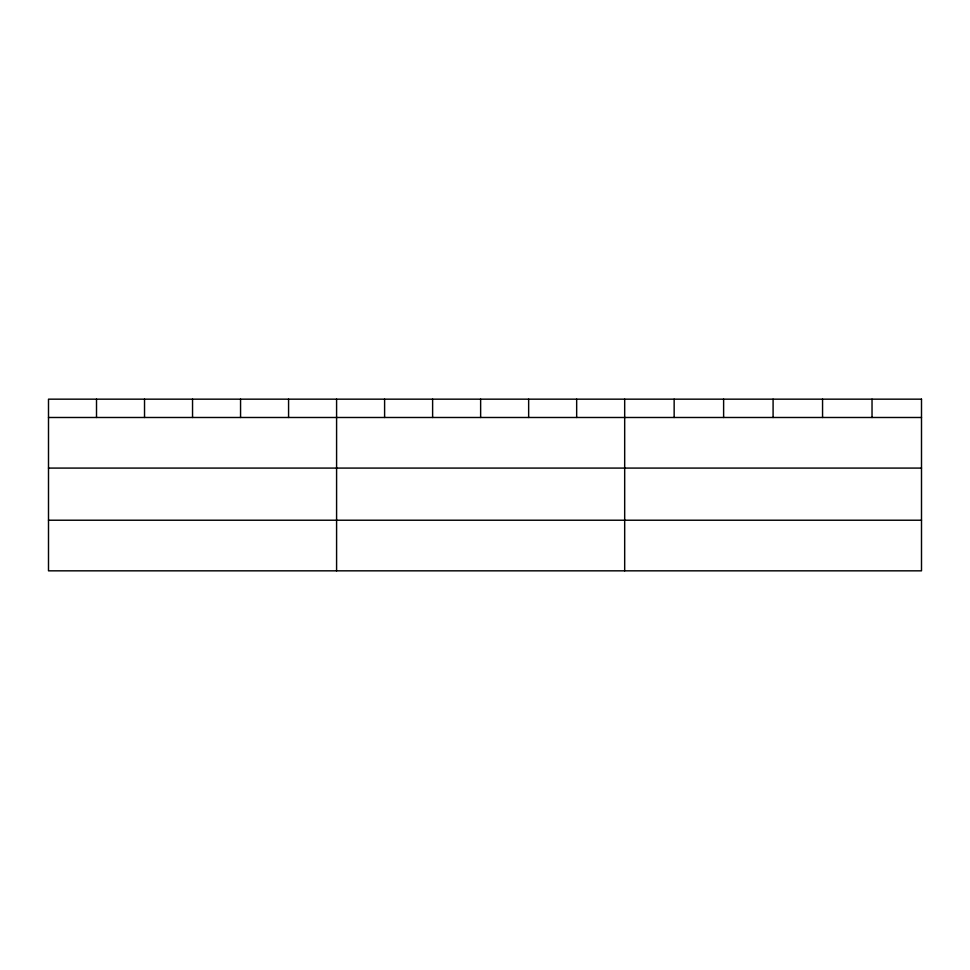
<?xml version="1.0" encoding="UTF-8"?>
<svg xmlns="http://www.w3.org/2000/svg" width="970" height="970" viewBox="0 0 970 970"><rect width="100%" height="100%" fill="white"/><g stroke="black" fill="none" stroke-linecap="round" stroke-linejoin="round"><path stroke-width="1.45" d="M48.5 417.488L921.5 417.488M48.5 468.086L921.5 468.086M48.5 520.223L921.5 520.223M872.03 399.167L872.03 417.488M822.56 399.167L822.56 417.488M773.09 399.167L773.09 417.488M723.62 399.167L723.62 417.488M674.15 399.167L674.15 417.488M624.68 399.167L624.68 570.833M576.665 399.167L576.665 417.488M528.65 399.167L528.65 417.488M480.635 399.167L480.635 417.488M432.62 399.167L432.62 417.488M384.605 399.167L384.605 417.488M336.59 399.167L336.59 570.833M288.575 399.167L288.575 417.488M240.56 399.167L240.56 417.488M192.545 399.167L192.545 417.488M144.53 399.167L144.53 417.488M96.515 399.167L96.515 417.488M921.5 399.167L48.5 399.167L48.5 570.833L921.5 570.833L921.5 399.167"/></g></svg>
